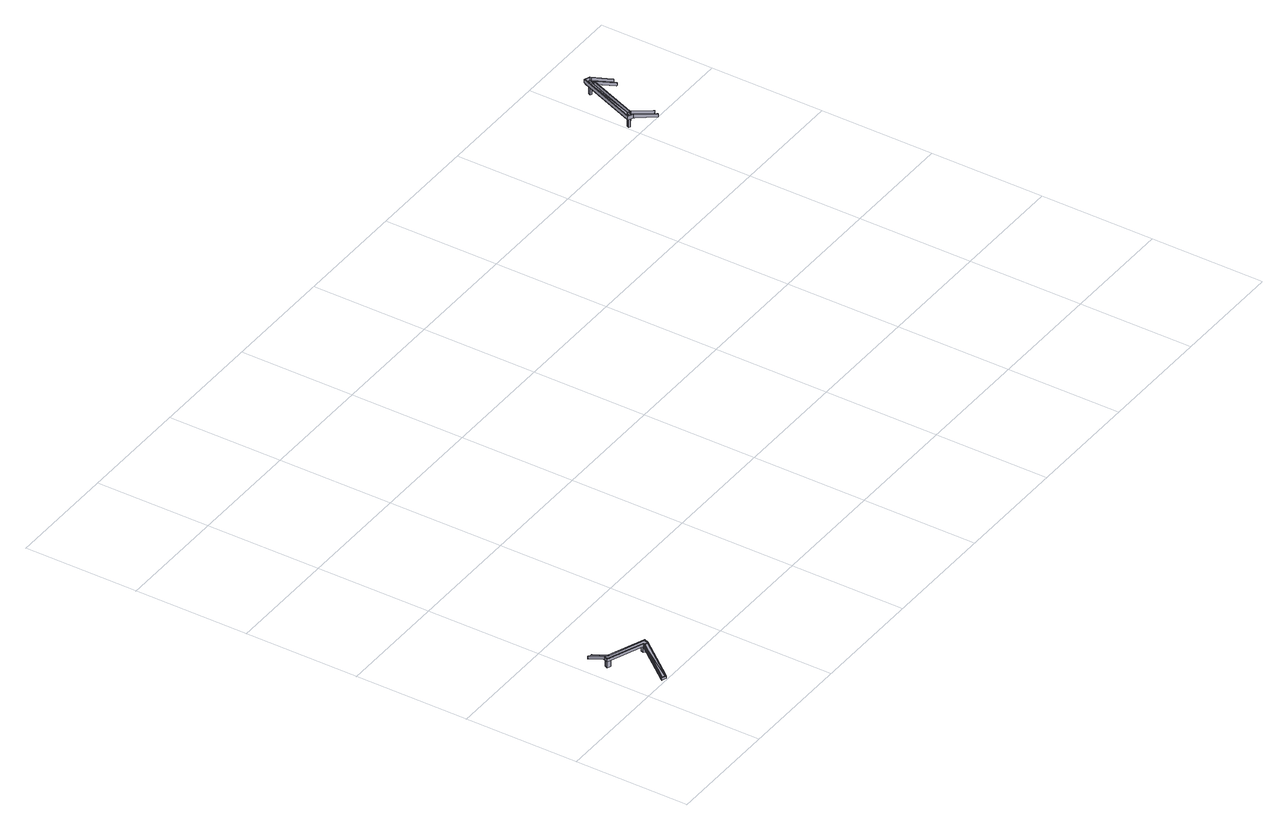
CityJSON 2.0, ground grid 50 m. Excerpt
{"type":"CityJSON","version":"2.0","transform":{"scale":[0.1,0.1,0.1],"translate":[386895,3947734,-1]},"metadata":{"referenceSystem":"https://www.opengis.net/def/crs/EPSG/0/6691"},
"CityObjects":{
"bridge1":{"type":"Bridge","geometry":[{"type":"MultiSurface","lod":"2","boundaries":[[[0,1,2]],[[3,4,2]],[[2,1,5]],[[3,6,4]],[[2,4,0]],[[3,7,6]],[[8,9,1,0,4,6,10,11]],[[2,5,12,13,14,15,7,3]],[[8,16,17,9]],[[11,16,8]],[[18,16,11,10]],[[14,13,19]],[[20,15,14,19]],[[13,12,21,19]],[[22,23,24]],[[25,26,27]],[[28,22,24]],[[29,28,26]],[[25,30,29]],[[28,31,22]],[[26,25,29]],[[26,28,24]],[[24,23,17,16,18,27,26]],[[27,18,10,6,7,15,20,30,25]],[[19,21,31,28,29,30,20]],[[32,33,34]],[[35,33,32]],[[35,36,33]],[[33,36,37]],[[34,38,39]],[[34,39,32]],[[33,37,40,41,42,43,38,34]],[[44,45,36,35,32,39,46,47]],[[48,43,42,49]],[[41,49,42]],[[41,40,50,49]],[[51,52,45,44]],[[44,47,51]],[[47,46,53,51]],[[54,55,56]],[[57,58,59]],[[59,60,57]],[[58,61,59]],[[56,60,54]],[[56,57,60]],[[54,60,62]],[[57,63,58]],[[49,50,63,57,56,55,48]],[[50,40,37,36,45,52,61,58,63]],[[59,61,52,51,53,62,60]],[[5,1,64,65,66,39,38,67,68,69]],[[12,5,69,70]],[[71,70,69,68]],[[72,71,68,67]],[[72,67,38,43]],[[46,39,66,73]],[[65,64,74,75]],[[66,65,75,73]],[[74,64,1,9]],[[76,21,12,70,71,72,43,48]],[[74,9,17,77,53,46,73,75]],[[78,79,80,23,22,31,81,82,83]],[[84,82,81,85,55,54,62,86,80,79,87,88,78,83,89,90]],[[85,81,31,21,76]],[[76,48,55,85]],[[53,77,86,62]],[[23,80,86,77,17]],[[91,92,93,94]],[[95,96,97,98]],[[90,91,94,84]],[[91,90,89,92]],[[83,82,93,92,89]],[[93,82,84,94]],[[88,96,95,78]],[[87,97,96,88]],[[97,87,79,98]],[[78,95,98,79]]]}]},
"bridge2":{"type":"Bridge","geometry":[{"type":"MultiSurface","lod":"2","boundaries":[[[99,100,101]],[[102,103,104]],[[103,102,105]],[[99,101,105]],[[105,102,99]],[[102,104,106]],[[107,108,109,110,111,112,113]],[[114,115,116,107,113,117,101,100,118]],[[119,120,121,122,123,115,114]],[[124,125,104,103]],[[126,124,103,105,101,117]],[[118,100,99,102,127,128]],[[129,127,102,106]],[[111,125,124,112]],[[124,126,112]],[[112,126,117,113]],[[128,127,119]],[[128,119,114,118]],[[127,129,120,119]],[[122,109,108]],[[108,116,123]],[[122,108,123]],[[116,115,123]],[[116,108,107]],[[130,122,121]],[[109,130,131,110]],[[109,122,130]],[[132,133,134]],[[132,134,135]],[[136,132,135]],[[136,135,137]],[[138,137,139]],[[136,137,138]],[[140,141,142,143,144,145,146]],[[147,148,149,140,146,150,134,133,151]],[[152,153,154,155,156,148,147]],[[157,158,139,137]],[[159,157,137,135,134,150]],[[151,133,132,136,160,161]],[[162,160,136,138]],[[144,158,157,145]],[[157,159,145]],[[145,159,150,146]],[[161,152,147,151]],[[161,160,152]],[[162,153,152,160]],[[149,148,156]],[[163,143,142]],[[142,141,155]],[[155,141,156]],[[155,163,142]],[[141,149,156]],[[155,154,164,163]],[[149,141,140]],[[165,166,167,168]],[[169,170,171,172]],[[173,174,170,169]],[[175,176,174,173]],[[172,171,176,175]],[[177,167,166,178]],[[178,166,165,179]],[[179,165,168,180]],[[180,168,167,177]],[[181,182,183,184]],[[185,186,187,188]],[[189,190,187,186]],[[191,192,190,189]],[[185,188,192,191]],[[184,193,194,181]],[[193,184,183,195]],[[196,195,183,182]],[[196,182,181,194]],[[197,198,196,194,199,200,201,179,180]],[[193,195,196,198,202,106,104,203,199,194]],[[204,138,139,205,197,180,177,178,179,201,206]],[[111,110,154,153]],[[120,207,208,121]],[[209,210,208,207,211,212]],[[143,212,211,144]],[[213,162,138,204]],[[206,214,213,204]],[[200,199,203,215,216]],[[201,200,216,214,206]],[[215,203,104,125]],[[217,129,106,202]],[[217,202,198,197,205,218]],[[218,205,139,158]],[[213,214,216,215,125,111,153,162]],[[158,144,211,207,120,129,217,218]],[[164,172,175,209,212,143,163]],[[110,131,185,191,210,209,175,173,169,172,164,154]],[[131,130,121,208,210,191,189,186,185]],[[174,176,171,170]],[[190,192,188,187]]]}]}
},
"vertices":[
[13,209,97],[12,206,99],[25,204,97],[61,297,40],[49,302,40],[24,201,99],[50,305,38],[62,300,38],[13,209,100],[12,206,102],[50,305,40],[49,302,42],[24,201,102],[25,204,100],[61,297,42],[62,300,40],[46,303,42],[9,207,102],[47,306,40],[28,203,100],[65,299,40],[27,200,102],[24,201,89],[9,207,89],[10,210,87],[62,300,28],[46,303,30],[47,306,28],[28,203,87],[64,296,30],[65,299,28],[27,200,89],[161,122,97],[134,12,13],[175,117,97],[120,17,13],[119,15,11],[133,9,11],[176,120,99],[162,125,99],[133,9,14],[134,12,16],[175,117,99],[176,120,101],[120,17,16],[119,15,14],[162,125,101],[161,122,99],[179,119,101],[137,11,16],[135,8,14],[117,18,16],[116,16,14],[159,126,101],[176,120,89],[179,119,89],[178,116,87],[137,11,3],[133,9,1],[117,18,3],[158,124,87],[116,16,1],[159,126,89],[135,8,1],[5,190,99],[161,129,99],[163,128,99],[182,136,99],[26,197,99],[23,198,99],[23,198,102],[26,197,102],[182,136,101],[163,128,101],[5,190,102],[161,129,101],[186,138,101],[1,188,102],[28,197,89],[13,204,89],[8,206,89],[151,152,89],[168,143,89],[163,132,89],[183,136,89],[186,138,89],[1,188,89],[6,191,89],[21,184,89],[162,130,89],[177,122,89],[177,122,57],[162,130,57],[168,143,57],[183,136,57],[28,197,57],[21,184,57],[6,191,57],[13,204,57],
[3064,1962,59],[3066,1961,58],[3075,1980,58],[2960,1999,105],[2970,2020,105],[2967,2021,106],[3072,1981,59],[2957,2000,106],[3076,1983,56],[3073,1984,57],[2971,2022,103],[2968,2024,104],[2968,2024,119],[3073,1984,72],[3076,1983,71],[3065,1958,71],[3065,1958,56],[3066,1961,56],[3075,1980,71],[3066,1961,71],[2959,1996,118],[2956,1997,119],[2956,1997,104],[2959,1996,103],[3062,1959,57],[2970,2020,118],[2967,2021,119],[3072,1981,72],[2960,1999,118],[3064,1962,72],[2957,2000,119],[2967,2021,104],[2968,2023,104],[3154,2207,52],[3157,2206,50],[3165,2226,50],[3163,2228,52],[3057,2241,104],[3068,2265,104],[3054,2242,106],[3065,2266,106],[3167,2229,49],[3164,2230,50],[3069,2268,103],[3066,2269,104],[3066,2269,119],[3164,2230,65],[3167,2229,63],[3156,2203,63],[3156,2203,49],[3157,2206,49],[3165,2226,63],[3157,2206,63],[3056,2238,117],[3053,2239,119],[3053,2239,104],[3056,2238,103],[3153,2204,50],[3068,2265,117],[3065,2266,119],[3163,2228,65],[3057,2241,117],[3154,2207,65],[3054,2242,119],[3065,2266,104],[3061,2258,104],[3044,2252,114],[3051,2250,114],[3054,2261,114],[3048,2263,114],[3051,2250,104],[3051,2250,54],[3054,2261,54],[3054,2261,104],[3044,2252,104],[3044,2252,54],[3048,2263,104],[3048,2263,54],[3054,2261,106],[3051,2250,106],[3044,2252,106],[3048,2263,106],[2962,2025,114],[2956,2027,114],[2952,2017,114],[2959,2014,114],[2962,2025,104],[2959,2014,104],[2958,2014,53],[2962,2025,53],[2952,2017,104],[2952,2017,53],[2956,2027,104],[2956,2027,53],[2959,2014,106],[2962,2025,106],[2952,2017,106],[2956,2027,106],[3039,2266,106],[2944,2031,106],[2965,2024,106],[2966,2025,106],[2975,2050,106],[2937,2012,106],[2964,2022,106],[3051,2243,106],[3042,2275,106],[3050,2241,106],[2933,2010,119],[2933,2010,104],[3036,2267,104],[2941,2032,104],[3041,2279,119],[3041,2279,104],[3051,2243,119],[3050,2241,119],[2964,2022,119],[2966,2025,119],[2937,2012,119],[3042,2275,119]
]}
